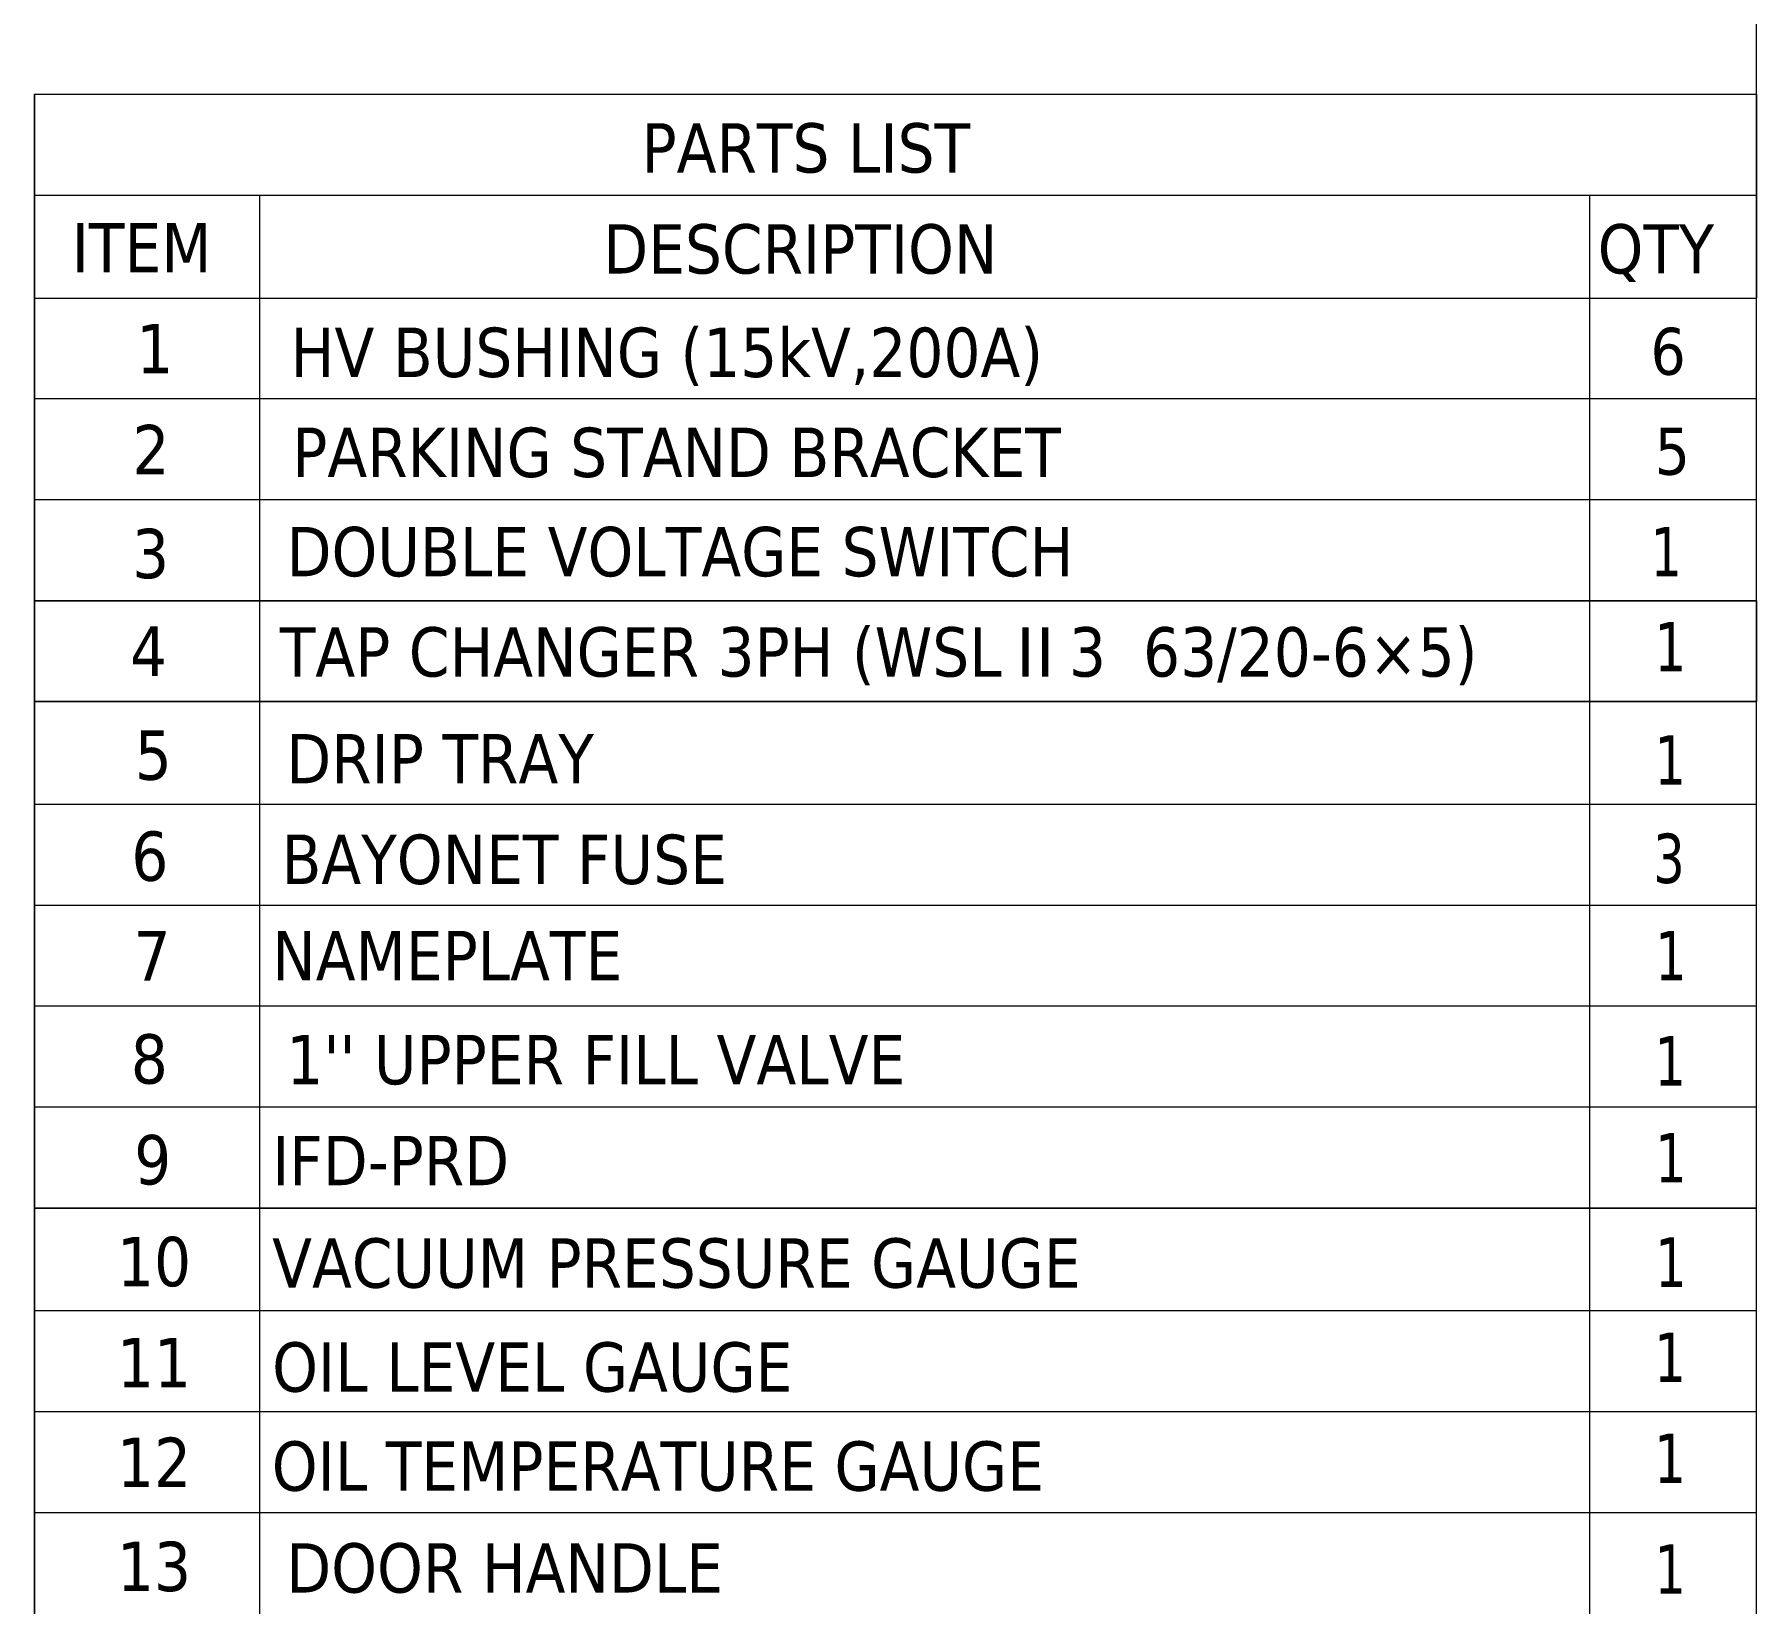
# Model space of a CAD drawing. Header units: millimetres. Extents: x 139713 to 150984, y -162976 to -156169.
# Drawn here: x 147594 to 149556, y -160809 to -159022 of the extents above; entities that cross this region are included whole.
import ezdxf

# ---------------------------------------------------------------- set-up
doc = ezdxf.new("R2010")
doc.units = ezdxf.units.MM
doc.header["$LTSCALE"] = 13
doc.layers.add('2细实线', color=3, linetype='Continuous', lineweight=20)
doc.layers.add('铁心', color=3, linetype='Continuous', lineweight=0)
doc.styles.add('Tahoma$001', font='tahoma.ttf', dxfattribs={"height": 2.159784})
doc.styles.add('Tahoma_txtstyle_28.93_0_0', font='tahoma.ttf')
doc.styles.add('Tahoma_txtstyle_30.40_0_0', font='tahoma.ttf')

msp = doc.modelspace()

# ---------------------------------------------------------------- linework, layer by layer
at = {"layer": '2细实线', "color": 3}
msp.add_line((149556.268, -162976.348), (149556.268, -156169.466), dxfattribs=at)
at = {"layer": '铁心'}
for points in [[(147594.324, -161859.39), (147594.324, -159089.606)], [(147594.324, -159089.606), (149556.268, -159089.606), (149556.268, -159204.675)], [(147594.324, -159089.606), (147594.324, -159204.675), (147594.324, -159204.675)], [(147594.324, -159204.675), (149556.268, -159204.675), (149556.268, -159322.132)], [(147594.324, -159204.675), (147594.324, -159322.132), (149556.268, -159322.132)], [(147850.724, -159204.675), (147850.724, -159322.132), (147850.724, -159322.132)], [(149366.11, -159204.675), (149366.11, -161859.39)], [(147594.324, -160358.712), (149556.268, -160358.712), (149556.268, -159322.132)], [(147594.324, -159322.132), (147594.324, -160358.712)], [(147850.724, -159322.132), (147850.724, -160358.712)], [(149556.268, -159436.724), (147594.324, -159436.724), (147594.324, -159436.724)], [(149556.268, -159551.794), (147594.324, -159551.794), (147594.324, -159551.794)], [(147850.724, -159551.794), (147850.724, -159666.386), (147850.724, -159666.386)], [(147594.324, -159666.863), (149556.268, -159666.863), (149556.268, -159781.455)], [(147594.324, -159666.863), (147594.324, -159781.455), (149556.268, -159781.455)], [(149556.268, -159666.863), (147594.324, -159666.863), (147594.324, -159666.863)], [(147594.324, -160590.761), (147594.324, -159666.863), (147594.324, -159666.863)], [(147594.324, -159781.455), (147594.324, -161859.39)], [(149556.268, -159781.455), (147594.324, -159781.455), (147594.324, -159781.455)], [(147850.724, -159781.455), (147850.724, -161757.687)], [(149556.268, -159898.912), (147594.324, -159898.912), (147594.324, -159898.912)], [(149556.268, -159898.912), (147594.324, -159898.912), (147594.324, -159898.912)], [(149556.268, -160013.981), (147594.324, -160013.981), (147594.324, -160013.981)], [(149556.268, -160013.981), (147594.324, -160013.981), (147594.324, -160013.981)], [(149556.268, -160128.573), (147594.324, -160128.573), (147594.324, -160128.573)], [(149556.268, -160128.573), (147594.324, -160128.573)], [(149556.268, -160243.643), (147594.324, -160243.643), (147594.324, -160243.643)], [(149556.268, -160243.643), (147594.324, -160243.643), (147594.324, -160243.643)], [(149556.268, -160358.712), (147594.324, -160358.712), (147594.324, -160358.712)], [(149556.268, -160475.692), (147594.324, -160475.692), (147594.324, -160475.692)], [(149556.268, -160590.761), (147594.324, -160590.761), (147594.324, -160590.761)], [(149556.268, -160705.831), (147594.324, -160705.831), (147594.324, -160705.831)]]:
    msp.add_lwpolyline(points, dxfattribs=at)

# ---------------------------------------------------------------- texts
for s, height, style, p in [('PARTS LIST', 56.2319, 'Tahoma_txtstyle_30.40_0_0', (148285.963, -159178.892)), ('ITEM', 56.2319, 'Tahoma_txtstyle_30.40_0_0', (147636.819, -159292.529)), ('DESCRIPTION', 56.23192, 'Tahoma_txtstyle_30.40_0_0', (148242.433, -159293.961)), ('QTY', 55.9845, 'Tahoma$001', (149375.308, -159293.704)), ('1', 56.232, 'Tahoma_txtstyle_30.40_0_0', (147710.349, -159407.599)), (' HV BUSHING (15kV,200A) ', 56.23192, 'Tahoma_txtstyle_30.40_0_0', (147865.165, -159411.835)), ('6', 53.499, 'Tahoma_txtstyle_28.93_0_0', (149435.459, -159409.27)), ('2', 56.232, 'Tahoma_txtstyle_30.40_0_0', (147706.052, -159522.668)), ('PARKING STAND BRACKET', 56.23192, 'Tahoma_txtstyle_30.40_0_0', (147888.006, -159525.78)), ('5', 53.499, 'Tahoma$001', (149440.234, -159523.146)), ('3', 56.232, 'Tahoma_txtstyle_30.40_0_0', (147705.574, -159641.08)), ('DOUBLE VOLTAGE SWITCH', 56.23192, 'Tahoma_txtstyle_30.40_0_0', (147881.714, -159638.869)), ('4', 56.232, 'Tahoma_txtstyle_30.40_0_0', (147703.187, -159752.33)), ('TAP CHANGER 3PH (WSLⅡ3  63/20-6×5)', 56.23192, 'Tahoma_txtstyle_30.40_0_0', (147873.829, -159753.112)), ('5', 56.232, 'Tahoma_txtstyle_30.40_0_0', (147708.603, -159870.741)), ('DRIP TRAY ', 56.2319, 'Tahoma_txtstyle_30.40_0_0', (147881.32, -159874.834)), ('6', 56.232, 'Tahoma_txtstyle_30.40_0_0', (147704.709, -159985.811)), ('BAYONET FUSE ', 56.23192, 'Tahoma_txtstyle_30.40_0_0', (147875.739, -159989.485)), ('7', 56.232, 'Tahoma_txtstyle_30.40_0_0', (147707.125, -160099.448)), ('NAMEPLATE', 56.2319, 'Tahoma_txtstyle_30.40_0_0', (147865.165, -160099.209)), ('8', 56.232, 'Tahoma_txtstyle_30.40_0_0', (147704.128, -160216.905)), ("1'' UPPER FILL VALVE", 56.23192, 'Tahoma_txtstyle_30.40_0_0', (147881.32, -160217.655)), ('9', 56.232, 'Tahoma_txtstyle_30.40_0_0', (147707.956, -160331.735)), ('IFD-PRD', 56.2319, 'Tahoma_txtstyle_30.40_0_0', (147865.165, -160332.699)), ('10', 56.2319, 'Tahoma_txtstyle_30.40_0_0', (147688.385, -160447.76)), ('VACUUM PRESSURE GAUGE', 56.23192, 'Tahoma_txtstyle_30.40_0_0', (147865.165, -160449.431)), ('11', 56.2319, 'Tahoma_txtstyle_30.40_0_0', (147688.385, -160562.829)), ('OIL LEVEL GAUGE', 56.23192, 'Tahoma_txtstyle_30.40_0_0', (147865.165, -160567.895)), ('12', 56.2319, 'Tahoma_txtstyle_30.40_0_0', (147688.385, -160676.466)), ('OIL TEMPERATURE GAUGE ', 56.23192, 'Tahoma_txtstyle_30.40_0_0', (147864.754, -160680.754)), ('13', 56.2319, 'Tahoma_txtstyle_30.40_0_0', (147688.385, -160795.117)), ('DOOR HANDLE', 56.23192, 'Tahoma_txtstyle_30.40_0_0', (147881.32, -160796.822))]:
    msp.add_text(s, height=height, dxfattribs=dict(at, style=style)).set_placement(p)
at = {"layer": '铁心', "style": 'Tahoma_txtstyle_30.40_0_0', "width": 0.85}
for s, p in [('1', (149435.459, -159638.931)), ('1', (149440.107, -159747.281)), ('1', (149440.034, -159876.264)), ('3', (149438.627, -159988.353)), ('1', (149440.711, -160099.209)), ('1', (149440.034, -160219.085)), ('1', (149440.711, -160329.587)), ('1', (149440.711, -160448.476)), ('1', (149439.809, -160556.786)), ('1', (149439.809, -160671.855)), ('1', (149440.034, -160798.252))]:
    msp.add_text(s, height=56.232, dxfattribs=at).set_placement(p)

doc.saveas('drawing.dxf')
